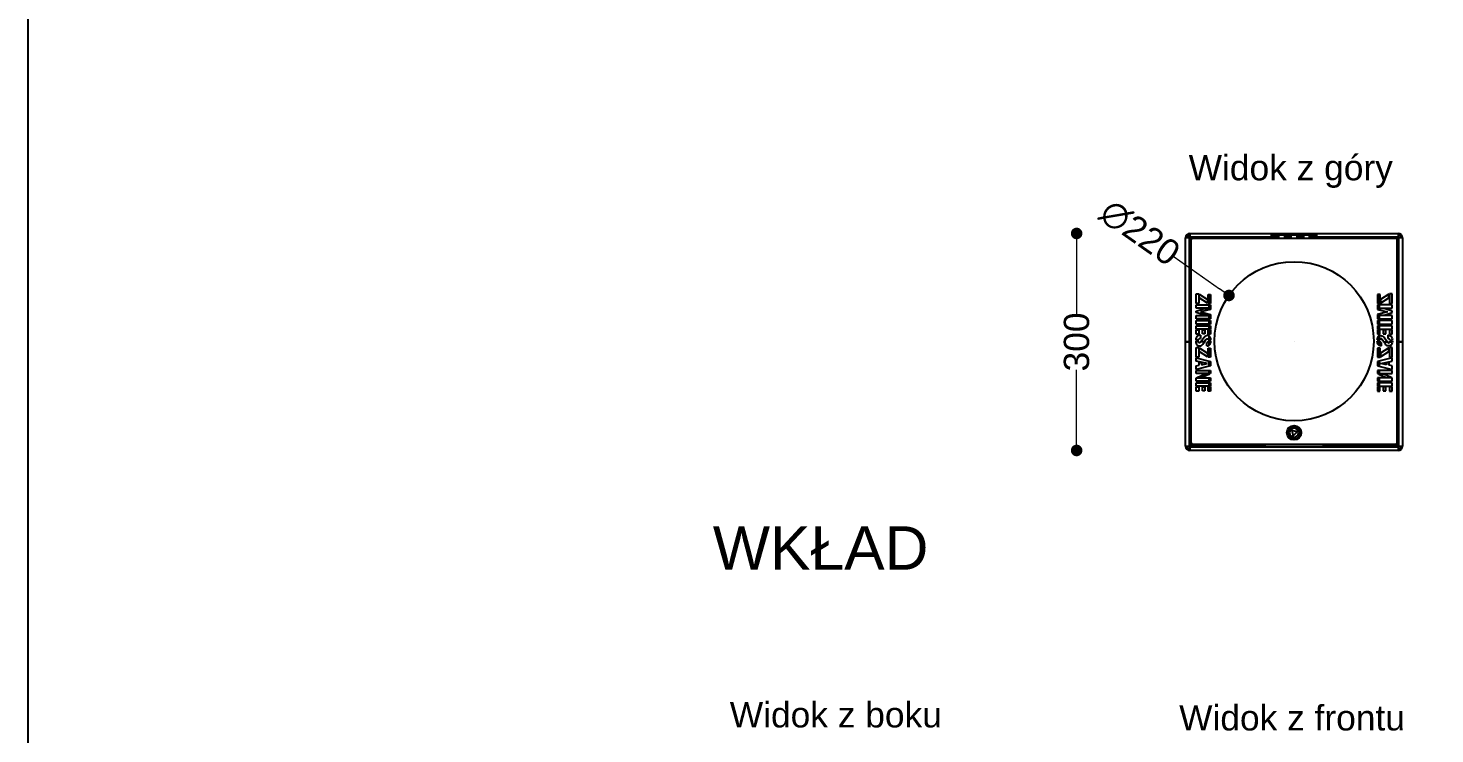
# Model space of a CAD drawing. Header units: millimetres. Extents: x 10366 to 13995, y 24552 to 29685.
# Drawn here: x 10366 to 12311, y 27131 to 28107 of the extents above; entities that cross this region are included whole.
import ezdxf

# ---------------------------------------------------------------- set-up
doc = ezdxf.new("R2010")
doc.units = ezdxf.units.MM
doc.header["$LTSCALE"] = 3
doc.layers.add('DomyÅ›lny', color=7, linetype='Continuous')
doc.styles.get("Standard").update_dxf_attribs({"font": 'arial.ttf'})
doc.dimstyles.new('MATEUSZ', dxfattribs={"dimtxt": 35, "dimasz": 16, "dimexe": 0.18, "dimexo": 0.0625, "dimgap": 0.09, "dimtad": 0, "dimdec": 0, "dimdsep": 46, "dimtxsty": 'Standard', "dimblk": 'DOT', "dimcen": 0.09, "dimse1": 1, "dimse2": 1, "dimadec": 0, "dimazin": 0, "dimtfac": 1, "dimtdec": 0, "dimtofl": 0, "dimtmove": 0, "dimatfit": 3, "dimfxl": 1, "dimtolj": 1, "dimtzin": 0, "dimlwd": 9, "dimlwe": 9, "dimarcsym": 0})

# ---------------------------------------------------------------- blocks, each defined once
blk = doc.blocks.new('_Dot')
at = {"color": 0, "linetype": 'ByBlock', "lineweight": -2}
blk.add_line((-0.5, 0), (-1, 0), dxfattribs=at)
at = {"color": 0, "linetype": 'ByBlock', "const_width": 0.5}
blk.add_lwpolyline([(-0.25, 0, 1), (0.25, 0, 1)], format="xyb", close=True, dxfattribs=at)
blk = doc.blocks.new('*D16')
at = {"color": 0, "lineweight": 9, "transparency": 16777216}
for p, q in [((11815.5, 27806.8), (11815.5, 27711.5)), ((11815.5, 27538.8), (11815.5, 27634.1))]:
    blk.add_line(p, q, dxfattribs=at)
at = {"layer": 'Defpoints', "color": 0, "transparency": 16777216}
for p in [(11972, 27822.8), (11815.5, 27522.8), (11972, 27522.8)]:
    blk.add_point(p, dxfattribs=at)
at = {"color": 0, "lineweight": 9, "transparency": 16777216, "xscale": 16, "yscale": 16, "zscale": 16}
for p, rotation in [((11815.5, 27822.8), 90), ((11815.5, 27522.8), 270)]:
    blk.add_blockref('_Dot', p, dxfattribs=dict(at, rotation=rotation))
at = {"color": 0, "transparency": 16777216, "insert": (11815.5, 27672.8), "char_height": 35, "attachment_point": 5, "rotation": 90}
blk.add_mtext('\\A1;300', dxfattribs=at)
blk = doc.blocks.new('*D17')
at = {"color": 0, "lineweight": 9, "transparency": 16777216}
for p, q in [((11950.2, 27790.5), (12013, 27746.3)), ((12116, 27673.8), (12116.2, 27673.8)), ((12116.1, 27673.7), (12116.1, 27673.9))]:
    blk.add_line(p, q, dxfattribs=at)
at = {"layer": 'Defpoints', "color": 0, "transparency": 16777216}
for p in [(12026.1, 27737.1), (12206.1, 27610.6)]:
    blk.add_point(p, dxfattribs=at)
at = {"color": 0, "lineweight": 9, "transparency": 16777216, "xscale": 16, "yscale": 16, "zscale": 16, "rotation": 324.8961414013216}
blk.add_blockref('_Dot', (12026.1, 27737.1), dxfattribs=at)
at = {"color": 0, "transparency": 16777216, "insert": (11902.9, 27823.7), "char_height": 35, "attachment_point": 5, "rotation": 324.8961}
blk.add_mtext('\\A1;∅220', dxfattribs=at)

msp = doc.modelspace()

# ---------------------------------------------------------------- linework, layer by layer
msp.add_lwpolyline([(10366.2, 24552.5), (10366.2, 29684.6), (13995, 29684.6), (13995, 24552.5)], close=True)
at = {"layer": 'DomyÅ›lny'}
for p, q in [((11966.1, 27672.8), (11966.1, 27816.9)), ((11971.1, 27816.9), (11971.1, 27672.8)), ((11972, 27822.8), (12085.1, 27822.8)), ((11972, 27817.8), (11972, 27819.8)), ((12085.1, 27817.8), (11972, 27817.8)), ((11972, 27816.6), (11972, 27672.8)), ((11972, 27816.6), (11973.7, 27814.9)), ((12086.1, 27816.9), (11972.3, 27816.9)), ((11972.3, 27816.9), (11973.9, 27815.4)), ((11973.6, 27533.3), (11973.6, 27814.3)), ((11975.6, 27816.3), (12256.6, 27816.3)), ((12085.1, 27822.8), (12147.1, 27822.8)), ((12147.1, 27820.8), (12085.1, 27820.8)), ((12086.1, 27820.8), (12094.6, 27820.8)), ((12086.1, 27818.3), (12086.1, 27816.3)), ((12094.6, 27818.3), (12086.1, 27818.3)), ((12094.6, 27820.8), (12103.1, 27820.8)), ((12094.6, 27816.3), (12094.6, 27818.3)), ((12103.1, 27820.8), (12111.8, 27820.8)), ((12103.1, 27818.3), (12103.1, 27816.3)), ((12111.8, 27818.3), (12103.1, 27818.3)), ((12111.8, 27820.8), (12120.3, 27820.8)), ((12111.8, 27816.3), (12111.8, 27818.3)), ((12120.3, 27820.8), (12129.1, 27820.8)), ((12120.3, 27818.3), (12120.3, 27816.3)), ((12129.1, 27818.3), (12120.3, 27818.3)), ((12129.1, 27820.8), (12137.6, 27820.8)), ((12129.1, 27816.3), (12129.1, 27818.3)), ((12137.6, 27820.8), (12146.1, 27820.8)), ((12137.6, 27818.3), (12137.6, 27816.3)), ((12146.1, 27818.3), (12137.6, 27818.3)), ((12146.1, 27816.3), (12146.1, 27818.3)), ((12259.8, 27816.9), (12146.1, 27816.9)), ((12147.1, 27822.8), (12260.2, 27822.8)), ((12260.2, 27817.8), (12147.1, 27817.8)), ((12259.8, 27816.9), (12258.3, 27815.4)), ((12260.2, 27816.6), (12258.5, 27814.9)), ((12258.6, 27533.3), (12258.6, 27814.3)), ((12260.2, 27817.8), (12260.2, 27819.8)), ((12260.2, 27672.8), (12260.2, 27816.6)), ((12261.1, 27672.8), (12261.1, 27816.9)), ((12266.1, 27816.9), (12266.1, 27672.8)), ((11980.7, 27739.2), (11984.2, 27739.3)), ((11980.7, 27725.9), (11980.7, 27739.2)), ((11984.2, 27739.3), (11984.2, 27725.9)), ((11984.9, 27733.6), (11984.9, 27738.7)), ((11984.9, 27738.7), (11996.5, 27731.6)), ((11996.5, 27726.5), (11984.9, 27733.6)), ((11996.5, 27731.6), (11996.5, 27726.5)), ((11997.2, 27738.5), (12000.7, 27738.5)), ((11997.2, 27725.9), (11997.2, 27738.5)), ((11998.6, 27725.9), (11998.6, 27738.5)), ((12000.7, 27738.5), (12000.7, 27725.9)), ((12235, 27738.5), (12231.5, 27738.5)), ((12231.5, 27738.5), (12231.5, 27725.9)), ((12233.6, 27738.5), (12233.6, 27725.9)), ((12235, 27725.9), (12235, 27738.5)), ((12247.2, 27738.7), (12235.7, 27731.6)), ((12235.7, 27726.5), (12247.2, 27733.6)), ((12235.7, 27731.6), (12235.7, 27726.5)), ((12247.2, 27733.6), (12247.2, 27738.7)), ((12251.5, 27739.2), (12247.9, 27739.3)), ((12247.9, 27739.3), (12247.9, 27725.9)), ((12251.5, 27725.9), (12251.5, 27739.2)), ((11984.2, 27725.9), (11980.7, 27725.9)), ((11980.7, 27724), (12000.7, 27724)), ((11980.7, 27719.7), (11980.7, 27724)), ((12000.7, 27719.7), (11980.7, 27719.7)), ((11980.7, 27715.6), (11991.8, 27719.1)), ((11980.7, 27713.4), (11980.7, 27715.6)), ((11991.7, 27709.7), (11980.7, 27713.4)), ((11980.7, 27709.2), (12000.7, 27709.2)), ((11980.7, 27704.8), (11980.7, 27709.2)), ((12000.7, 27717.8), (11986.9, 27714.4)), ((11986.9, 27714.4), (12000.7, 27711)), ((12000.7, 27709.7), (11991.7, 27709.7)), ((11991.8, 27719.1), (12000.7, 27719.1)), ((12000.7, 27725.9), (11997.2, 27725.9)), ((11998.6, 27719.7), (11998.6, 27724)), ((11998.6, 27717.3), (11998.6, 27719.1)), ((11998.6, 27709.7), (11998.6, 27711.6)), ((11998.6, 27704.8), (11998.6, 27709.2)), ((12000.7, 27724), (12000.7, 27719.7)), ((12000.7, 27719.1), (12000.7, 27717.8)), ((12000.7, 27711), (12000.7, 27709.7)), ((12000.7, 27709.2), (12000.7, 27704.8)), ((12231.5, 27725.9), (12235, 27725.9)), ((12251.5, 27724), (12231.5, 27724)), ((12231.5, 27724), (12231.5, 27719.7)), ((12231.5, 27719.7), (12251.5, 27719.7)), ((12240.4, 27719.1), (12231.5, 27719.1)), ((12231.5, 27719.1), (12231.5, 27717.8)), ((12231.5, 27717.8), (12245.2, 27714.4)), ((12245.2, 27714.4), (12231.5, 27711)), ((12231.5, 27711), (12231.5, 27709.7)), ((12231.5, 27709.7), (12240.5, 27709.7)), ((12251.5, 27709.2), (12231.5, 27709.2)), ((12231.5, 27709.2), (12231.5, 27704.8)), ((12233.6, 27724), (12233.6, 27719.7)), ((12233.6, 27719.1), (12233.6, 27717.3)), ((12233.6, 27711.6), (12233.6, 27709.7)), ((12233.6, 27709.2), (12233.6, 27704.8)), ((12251.5, 27715.6), (12240.4, 27719.1)), ((12240.5, 27709.7), (12251.5, 27713.4)), ((12247.9, 27725.9), (12251.5, 27725.9)), ((12251.5, 27719.7), (12251.5, 27724)), ((12251.5, 27713.4), (12251.5, 27715.6)), ((12251.5, 27704.8), (12251.5, 27709.2)), ((12000.7, 27704.8), (11980.7, 27704.8)), ((11980.7, 27702.3), (12000.7, 27702.3)), ((11980.7, 27697.6), (11980.7, 27702.3)), ((12000.7, 27697.6), (11980.7, 27697.6)), ((11980.7, 27695.1), (12000.7, 27695.1)), ((11980.7, 27690.4), (11980.7, 27695.1)), ((12000.7, 27690.4), (11980.7, 27690.4)), ((11980.7, 27689.7), (11984.2, 27689.7)), ((11980.7, 27683.7), (11980.7, 27689.7)), ((11984.2, 27689.7), (11984.2, 27683.7)), ((11989.4, 27689.7), (11992.8, 27689.7)), ((11989.4, 27684.1), (11989.4, 27689.7)), ((11992.8, 27689.7), (11992.8, 27684.1)), ((11997.3, 27689.7), (12000.7, 27689.7)), ((11997.3, 27683.7), (11997.3, 27689.7)), ((11998.6, 27697.6), (11998.6, 27702.3)), ((11998.6, 27690.4), (11998.6, 27695.1)), ((11998.6, 27683.7), (11998.6, 27689.7)), ((12000.7, 27702.3), (12000.7, 27697.6)), ((12000.7, 27695.1), (12000.7, 27690.4)), ((12000.7, 27689.7), (12000.7, 27683.7)), ((12231.5, 27704.8), (12251.5, 27704.8)), ((12251.5, 27702.3), (12231.5, 27702.3)), ((12231.5, 27702.3), (12231.5, 27697.6)), ((12231.5, 27697.6), (12251.5, 27697.6)), ((12251.5, 27695.1), (12231.5, 27695.1)), ((12231.5, 27695.1), (12231.5, 27690.4)), ((12231.5, 27690.4), (12251.5, 27690.4)), ((12234.8, 27689.7), (12231.5, 27689.7)), ((12231.5, 27689.7), (12231.5, 27683.7)), ((12233.6, 27702.3), (12233.6, 27697.6)), ((12233.6, 27695.1), (12233.6, 27690.4)), ((12233.6, 27689.7), (12233.6, 27683.7)), ((12234.8, 27683.7), (12234.8, 27689.7)), ((12242.7, 27689.7), (12239.4, 27689.7)), ((12239.4, 27689.7), (12239.4, 27684.1)), ((12242.7, 27684.1), (12242.7, 27689.7)), ((12251.5, 27689.7), (12248, 27689.7)), ((12248, 27689.7), (12248, 27683.7)), ((12251.5, 27697.6), (12251.5, 27702.3)), ((12251.5, 27690.4), (12251.5, 27695.1)), ((12251.5, 27683.7), (12251.5, 27689.7)), ((11966.1, 27528.7), (11966.1, 27672.8)), ((11971.1, 27672.8), (11971.1, 27528.7)), ((11973.6, 27672.8), (11972, 27672.8)), ((11973.6, 27672.8), (11972, 27672.8)), ((11972, 27672.8), (11972, 27529.1)), ((11983.7, 27675.1), (11980.3, 27675.1)), ((11980.3, 27674), (11983.7, 27674)), ((11984, 27672.8), (11980.4, 27672.8)), ((11984, 27672.8), (11980.4, 27672.8)), ((11984.2, 27683.7), (11980.7, 27683.7)), ((11986.6, 27682.1), (11986.6, 27677.7)), ((11992, 27672.8), (11987, 27672.8)), ((11992, 27672.8), (11987, 27672.8)), ((11992.8, 27684.1), (11989.4, 27684.1)), ((11995.3, 27667.4), (11995.3, 27672.1)), ((11998.6, 27672.8), (11997.2, 27672.8)), ((11998.6, 27672.8), (11997.2, 27672.8)), ((12000.7, 27683.7), (11997.3, 27683.7)), ((12001, 27675.2), (11997.7, 27675.2)), ((11997.7, 27674), (12001, 27674)), ((11998.6, 27675.2), (11998.6, 27681)), ((11998.6, 27668.3), (11998.6, 27674)), ((12231.1, 27675.2), (12234.5, 27675.2)), ((12234.5, 27674), (12231.1, 27674)), ((12231.5, 27683.7), (12234.8, 27683.7)), ((12233.6, 27681), (12233.6, 27675.2)), ((12233.6, 27674), (12233.6, 27668.3)), ((12233.6, 27672.8), (12235, 27672.8)), ((12233.6, 27672.8), (12235, 27672.8)), ((12236.9, 27667.4), (12236.9, 27672.1)), ((12239.4, 27684.1), (12242.7, 27684.1)), ((12240.1, 27672.8), (12245.1, 27672.8)), ((12240.1, 27672.8), (12245.1, 27672.8)), ((12245.6, 27682.1), (12245.6, 27677.7)), ((12248, 27683.7), (12251.5, 27683.7)), ((12248.2, 27672.8), (12251.8, 27672.8)), ((12248.2, 27672.8), (12251.8, 27672.8)), ((12248.4, 27675.1), (12251.9, 27675.1)), ((12251.9, 27674), (12248.5, 27674)), ((12258.6, 27672.8), (12260.2, 27672.8)), ((12258.6, 27672.8), (12260.2, 27672.8)), ((12260.2, 27529.1), (12260.2, 27672.8)), ((12261.1, 27528.7), (12261.1, 27672.8)), ((12266.1, 27672.8), (12266.1, 27528.7)), ((11980.7, 27665.1), (11984.2, 27665.1)), ((11980.7, 27651.8), (11980.7, 27665.1)), ((11984.2, 27651.8), (11980.7, 27651.8)), ((11980.7, 27650.9), (12000.7, 27645.8)), ((11980.7, 27646.3), (11980.7, 27650.9)), ((11984.2, 27665.1), (11984.2, 27651.8)), ((11984.9, 27659.5), (11984.9, 27664.6)), ((11984.9, 27664.6), (11996.5, 27657.4)), ((11996.5, 27652.4), (11984.9, 27659.5)), ((11996.5, 27657.4), (11996.5, 27652.4)), ((11997.2, 27664.4), (12000.7, 27664.4)), ((11997.2, 27651.8), (11997.2, 27664.4)), ((12000.7, 27651.8), (11997.2, 27651.8)), ((11998.6, 27651.8), (11998.6, 27664.4)), ((12000.7, 27664.4), (12000.7, 27651.8)), ((12235, 27664.4), (12231.5, 27664.4)), ((12231.5, 27664.4), (12231.5, 27651.8)), ((12231.5, 27651.8), (12235, 27651.8)), ((12251.5, 27650.9), (12231.5, 27645.8)), ((12233.6, 27664.4), (12233.6, 27651.8)), ((12235, 27651.8), (12235, 27664.4)), ((12247.2, 27664.6), (12235.7, 27657.4)), ((12235.7, 27652.4), (12247.2, 27659.5)), ((12235.7, 27657.4), (12235.7, 27652.4)), ((12247.2, 27659.5), (12247.2, 27664.6)), ((12251.5, 27665.1), (12247.9, 27665.1)), ((12247.9, 27665.1), (12247.9, 27651.8)), ((12247.9, 27651.8), (12251.5, 27651.8)), ((12251.5, 27651.8), (12251.5, 27665.1)), ((12251.5, 27646.3), (12251.5, 27650.9)), ((11996.4, 27642.8), (11980.7, 27646.3)), ((11980.7, 27639.6), (11984.9, 27640.6)), ((12000.7, 27639.9), (11980.7, 27634.8)), ((11980.7, 27634.8), (11980.7, 27639.6)), ((11980.7, 27633.4), (12000.7, 27633.4)), ((11980.7, 27629.1), (11980.7, 27633.4)), ((11984.9, 27644.5), (11988.2, 27643.8)), ((11984.9, 27640.6), (11984.9, 27644.5)), ((11988.2, 27643.8), (11988.2, 27641.2)), ((11988.2, 27641.2), (11996.4, 27642.8)), ((11998.6, 27639.3), (11998.6, 27646.3)), ((11998.6, 27629.1), (11998.6, 27633.4)), ((12000.7, 27645.8), (12000.7, 27639.9)), ((12000.7, 27633.4), (12000.7, 27629.1)), ((12231.5, 27645.8), (12231.5, 27639.9)), ((12231.5, 27639.9), (12251.5, 27634.8)), ((12251.5, 27633.4), (12231.5, 27633.4)), ((12231.5, 27633.4), (12231.5, 27629.1)), ((12233.6, 27646.3), (12233.6, 27639.3)), ((12233.6, 27633.4), (12233.6, 27629.1)), ((12235.8, 27642.8), (12251.5, 27646.3)), ((12244, 27641.2), (12235.8, 27642.8)), ((12247.3, 27644.5), (12244, 27643.8)), ((12244, 27643.8), (12244, 27641.2)), ((12247.3, 27640.6), (12247.3, 27644.5)), ((12251.5, 27639.6), (12247.3, 27640.6)), ((12251.5, 27634.8), (12251.5, 27639.6)), ((12251.5, 27629.1), (12251.5, 27633.4)), ((12000.7, 27629.1), (11980.7, 27629.1)), ((11980.7, 27623), (12000.7, 27623)), ((11980.7, 27618.7), (11980.7, 27623)), ((12000.7, 27618.7), (11980.7, 27618.7)), ((11980.7, 27616.1), (12000.7, 27616.1)), ((11980.7, 27611.5), (11980.7, 27616.1)), ((11982.1, 27623.6), (11992.2, 27628.5)), ((11988.9, 27623.6), (11982.1, 27623.6)), ((11999.1, 27628.5), (11988.9, 27623.6)), ((11992.2, 27628.5), (11999.1, 27628.5)), ((11998.6, 27618.7), (11998.6, 27623)), ((11998.6, 27611.5), (11998.6, 27616.1)), ((12000.7, 27623), (12000.7, 27618.7)), ((12000.7, 27616.1), (12000.7, 27611.5)), ((12231.5, 27629.1), (12251.5, 27629.1)), ((12251.5, 27623), (12231.5, 27623)), ((12231.5, 27623), (12231.5, 27618.7)), ((12231.5, 27618.7), (12251.5, 27618.7)), ((12251.5, 27616.1), (12231.5, 27616.1)), ((12231.5, 27616.1), (12231.5, 27611.5)), ((12240, 27628.5), (12233.1, 27628.5)), ((12233.1, 27628.5), (12243.3, 27623.6)), ((12233.6, 27623), (12233.6, 27618.7)), ((12233.6, 27616.1), (12233.6, 27611.5)), ((12250.1, 27623.6), (12240, 27628.5)), ((12243.3, 27623.6), (12250.1, 27623.6)), ((12251.5, 27618.7), (12251.5, 27623)), ((12251.5, 27611.5), (12251.5, 27616.1)), ((12000.7, 27611.5), (11980.7, 27611.5)), ((11980.7, 27610.8), (11984.2, 27610.8)), ((11980.7, 27604.8), (11980.7, 27610.8)), ((11984.2, 27604.8), (11980.7, 27604.8)), ((11984.2, 27610.8), (11984.2, 27604.8)), ((11989.4, 27610.8), (11992.8, 27610.8)), ((11989.4, 27605.2), (11989.4, 27610.8)), ((11992.8, 27605.2), (11989.4, 27605.2)), ((11992.8, 27610.8), (11992.8, 27605.2)), ((11997.3, 27610.8), (12000.7, 27610.8)), ((11997.3, 27604.8), (11997.3, 27610.8)), ((12000.7, 27604.8), (11997.3, 27604.8)), ((11998.6, 27604.8), (11998.6, 27610.8)), ((12000.7, 27610.8), (12000.7, 27604.8)), ((12231.5, 27611.5), (12251.5, 27611.5)), ((12234.8, 27610.8), (12231.5, 27610.8)), ((12231.5, 27610.8), (12231.5, 27604.8)), ((12231.5, 27604.8), (12234.8, 27604.8)), ((12233.6, 27610.8), (12233.6, 27604.8)), ((12234.8, 27604.8), (12234.8, 27610.8)), ((12242.7, 27610.8), (12239.4, 27610.8)), ((12239.4, 27610.8), (12239.4, 27605.2)), ((12239.4, 27605.2), (12242.7, 27605.2)), ((12242.7, 27605.2), (12242.7, 27610.8)), ((12251.5, 27610.8), (12248, 27610.8)), ((12248, 27610.8), (12248, 27604.8)), ((12248, 27604.8), (12251.5, 27604.8)), ((12251.5, 27604.8), (12251.5, 27610.8)), ((12120.3, 27548.5), (12113, 27550.4)), ((12113, 27550.4), (12115, 27543.1)), ((12115, 27543.1), (12120.3, 27548.5)), ((11972, 27529.1), (11974.5, 27531.6)), ((11972, 27527.8), (12260.2, 27527.8)), ((12260.2, 27522.8), (11972, 27522.8)), ((11972.3, 27528.7), (11975, 27531.4)), ((11972.3, 27528.7), (12076.1, 27528.7)), ((11975.6, 27531.3), (12256.6, 27531.3)), ((12076.1, 27531.2), (12156.1, 27531.2)), ((12156.1, 27528.7), (12259.8, 27528.7)), ((12259.8, 27528.7), (12257.2, 27531.4)), ((12260.2, 27529.1), (12257.6, 27531.6))]:
    msp.add_line(p, q, dxfattribs=at)
for points in [[(11971.1, 27816.9, 0), (11971.1, 27816.9, 0), (11971.1, 27816.9, 0), (11971.1, 27816.9, 0), (11971.1, 27816.9, 0), (11971.1, 27816.9, 0), (11971.1, 27816.9, 0), (11971.1, 27816.9, 0), (11971.1, 27816.9, 0), (11971.1, 27816.9, 0), (11971.1, 27816.9, 0), (11971.1, 27816.9, 0), (11971.1, 27816.9, 0), (11971.1, 27816.9, 0), (11971, 27816.9, 0), (11970.8, 27816.9, 0), (11966.1, 27816.9, 0)], [(11971.1, 27816.6, 0), (11972, 27816.6, 0)], [(11972, 27816.6, 0), (11971.1, 27816.6, 0)], [(11972, 27822.8, 0), (11972, 27822.8, 0), (11972, 27822.8, 0), (11972, 27822.8, 0), (11972, 27822.8, 0), (11972, 27822.8, 0), (11972, 27822.8, 0), (11972, 27822.8, 0), (11972, 27822.8, 0), (11972, 27822.8, 0), (11972, 27822.8, 0), (11972, 27822.8, 0), (11972, 27822.8, 0), (11972, 27822.8, 0), (11972, 27822.8, 0), (11972, 27822.5, 0), (11972, 27817.8, 0)], [(11972.3, 27817.8, 0), (11972.3, 27816.9, 0)], [(11972.3, 27817.8, 0), (11972.3, 27816.9, 0)], [(12085.1, 27817.8, 0), (12085.1, 27817.8, 0), (12085.1, 27817.8, 0), (12085.1, 27817.8, 0), (12085.1, 27817.8, 0), (12085.1, 27817.8, 0), (12085.1, 27817.8, 0), (12085.1, 27817.8, 0), (12085.1, 27817.8, 0), (12085.1, 27817.8, 0), (12085.1, 27817.8, 0), (12085.1, 27817.8, 0), (12085.1, 27817.8, 0), (12085.1, 27817.8, 0), (12085.1, 27817.9, 0), (12085.1, 27818.1, 0), (12085.1, 27822.8, 0)], [(12086.1, 27816.3, 0), (12086.1, 27820.6, 0), (12086.1, 27820.8, 0), (12086.1, 27820.8, 0), (12086.1, 27820.8, 0), (12086.1, 27820.8, 0), (12086.1, 27820.8, 0), (12086.1, 27820.8, 0), (12086.1, 27820.8, 0), (12086.1, 27820.8, 0), (12086.1, 27820.8, 0), (12086.1, 27820.8, 0), (12086.1, 27820.8, 0), (12086.1, 27820.8, 0), (12086.1, 27820.8, 0), (12086.1, 27820.8, 0), (12086.1, 27820.8, 0), (12086.1, 27820.8, 0), (12086.1, 27820.8, 0), (12086.1, 27820.8, 0), (12086.1, 27820.8, 0), (12086.1, 27820.8, 0), (12086.1, 27820.6, 0), (12086.1, 27818.3, 0)], [(12094.6, 27820.8, 0), (12094.6, 27820.8, 0), (12094.6, 27820.8, 0), (12094.6, 27820.8, 0), (12094.6, 27820.8, 0), (12094.6, 27820.8, 0), (12094.6, 27820.8, 0), (12094.6, 27820.8, 0), (12094.6, 27820.8, 0), (12094.6, 27820.8, 0), (12094.6, 27820.8, 0), (12094.6, 27820.8, 0), (12094.6, 27820.8, 0), (12094.6, 27820.8, 0), (12094.6, 27820.8, 0), (12094.6, 27820.6, 0), (12094.6, 27819.2, 0), (12094.6, 27816.3, 0)], [(12103.1, 27816.3, 0), (12103.1, 27820.8, 0)], [(12111.8, 27818.3, 0), (12111.8, 27820.1, 0), (12111.8, 27820.7, 0), (12111.8, 27820.8, 0), (12111.8, 27820.8, 0), (12111.8, 27820.8, 0), (12111.8, 27820.8, 0), (12111.8, 27820.8, 0), (12111.8, 27820.8, 0), (12111.8, 27820.8, 0), (12111.8, 27820.8, 0), (12111.8, 27820.8, 0), (12111.8, 27820.8, 0), (12111.8, 27820.8, 0), (12111.8, 27820.8, 0), (12111.8, 27820.8, 0), (12111.8, 27820.8, 0), (12111.8, 27820.8, 0), (12111.8, 27820.8, 0), (12111.8, 27820.8, 0), (12111.8, 27820.8, 0), (12111.8, 27820.8, 0), (12111.8, 27820.8, 0), (12111.8, 27820.8, 0), (12111.8, 27820.8, 0), (12111.8, 27820.7, 0), (12111.8, 27820.1, 0), (12111.8, 27818.3, 0)], [(12111.8, 27820.8, 0), (12111.8, 27820.8, 0), (12111.8, 27820.8, 0), (12111.8, 27820.8, 0), (12111.8, 27820.8, 0), (12111.8, 27820.8, 0), (12111.8, 27820.8, 0), (12111.8, 27820.8, 0), (12111.8, 27820.8, 0), (12111.8, 27820.8, 0), (12111.8, 27820.8, 0), (12111.8, 27820.8, 0), (12111.8, 27820.8, 0), (12111.8, 27820.8, 0), (12111.8, 27820.8, 0), (12111.8, 27820.6, 0), (12111.8, 27819.2, 0), (12111.8, 27816.3, 0)], [(12120.3, 27818.4, 0), (12120.3, 27820.1, 0), (12120.3, 27820.6, 0), (12120.3, 27820.8, 0), (12120.3, 27820.8, 0), (12120.3, 27820.8, 0), (12120.3, 27820.8, 0), (12120.3, 27820.8, 0), (12120.3, 27820.8, 0), (12120.3, 27820.8, 0), (12120.3, 27820.8, 0), (12120.3, 27820.8, 0), (12120.3, 27820.8, 0), (12120.3, 27820.8, 0), (12120.3, 27820.8, 0), (12120.3, 27820.8, 0), (12120.3, 27820.8, 0), (12120.3, 27820.8, 0), (12120.3, 27820.8, 0), (12120.3, 27820.8, 0), (12120.3, 27820.8, 0), (12120.3, 27820.8, 0), (12120.3, 27820.8, 0), (12120.3, 27820.8, 0), (12120.3, 27820.7, 0), (12120.3, 27819.9, 0), (12120.3, 27818.3, 0)], [(12120.3, 27816.3, 0), (12120.3, 27820.8, 0)], [(12129.1, 27818.3, 0), (12129.1, 27820.1, 0), (12129.1, 27820.7, 0), (12129.1, 27820.8, 0), (12129.1, 27820.8, 0), (12129.1, 27820.8, 0), (12129.1, 27820.8, 0), (12129.1, 27820.8, 0), (12129.1, 27820.8, 0), (12129.1, 27820.8, 0), (12129.1, 27820.8, 0), (12129.1, 27820.8, 0), (12129.1, 27820.8, 0), (12129.1, 27820.8, 0), (12129.1, 27820.8, 0), (12129.1, 27820.8, 0), (12129.1, 27820.8, 0), (12129.1, 27820.8, 0), (12129.1, 27820.8, 0), (12129.1, 27820.8, 0), (12129.1, 27820.8, 0), (12129.1, 27820.8, 0), (12129.1, 27820.8, 0), (12129.1, 27820.8, 0), (12129.1, 27820.8, 0), (12129.1, 27820.7, 0), (12129.1, 27820.1, 0), (12129.1, 27818.3, 0)], [(12129.1, 27820.8, 0), (12129.1, 27820.8, 0), (12129.1, 27820.8, 0), (12129.1, 27820.8, 0), (12129.1, 27820.8, 0), (12129.1, 27820.8, 0), (12129.1, 27820.8, 0), (12129.1, 27820.8, 0), (12129.1, 27820.8, 0), (12129.1, 27820.8, 0), (12129.1, 27820.8, 0), (12129.1, 27820.8, 0), (12129.1, 27820.8, 0), (12129.1, 27820.8, 0), (12129.1, 27820.8, 0), (12129.1, 27820.6, 0), (12129.1, 27819.2, 0), (12129.1, 27816.3, 0)], [(12137.6, 27818.4, 0), (12137.6, 27820.1, 0), (12137.6, 27820.6, 0), (12137.6, 27820.8, 0), (12137.6, 27820.8, 0), (12137.6, 27820.8, 0), (12137.6, 27820.8, 0), (12137.6, 27820.8, 0), (12137.6, 27820.8, 0), (12137.6, 27820.8, 0), (12137.6, 27820.8, 0), (12137.6, 27820.8, 0), (12137.6, 27820.8, 0), (12137.6, 27820.8, 0), (12137.6, 27820.8, 0), (12137.6, 27820.8, 0), (12137.6, 27820.8, 0), (12137.6, 27820.8, 0), (12137.6, 27820.8, 0), (12137.6, 27820.8, 0), (12137.6, 27820.8, 0), (12137.6, 27820.8, 0), (12137.6, 27820.8, 0), (12137.6, 27820.8, 0), (12137.6, 27820.7, 0), (12137.6, 27819.9, 0), (12137.6, 27818.3, 0)], [(12137.6, 27816.3, 0), (12137.6, 27820.8, 0)], [(12146.1, 27818.3, 0), (12146.1, 27820.5, 0), (12146.1, 27820.8, 0), (12146.1, 27820.8, 0), (12146.1, 27820.8, 0), (12146.1, 27820.8, 0), (12146.1, 27820.8, 0), (12146.1, 27820.8, 0), (12146.1, 27820.8, 0), (12146.1, 27820.8, 0), (12146.1, 27820.8, 0), (12146.1, 27820.8, 0), (12146.1, 27820.8, 0), (12146.1, 27820.8, 0), (12146.1, 27820.8, 0), (12146.1, 27820.8, 0), (12146.1, 27820.8, 0), (12146.1, 27820.8, 0), (12146.1, 27820.8, 0), (12146.1, 27820.8, 0), (12146.1, 27820.8, 0), (12146.1, 27820.5, 0), (12146.1, 27816.3, 0)], [(12147.1, 27822.8, 0), (12147.1, 27822.8, 0), (12147.1, 27822.8, 0), (12147.1, 27822.8, 0), (12147.1, 27822.8, 0), (12147.1, 27822.8, 0), (12147.1, 27822.8, 0), (12147.1, 27822.8, 0), (12147.1, 27822.8, 0), (12147.1, 27822.8, 0), (12147.1, 27822.8, 0), (12147.1, 27822.8, 0), (12147.1, 27822.8, 0), (12147.1, 27822.8, 0), (12147.1, 27822.8, 0), (12147.1, 27822.5, 0), (12147.1, 27817.8, 0)], [(12259.9, 27817.8, 0), (12259.8, 27816.9, 0)], [(12259.8, 27816.9, 0), (12259.9, 27817.8, 0)], [(12260.2, 27817.8, 0), (12260.2, 27817.8, 0), (12260.2, 27817.8, 0), (12260.2, 27817.8, 0), (12260.2, 27817.8, 0), (12260.2, 27817.8, 0), (12260.2, 27817.8, 0), (12260.2, 27817.8, 0), (12260.2, 27817.8, 0), (12260.2, 27817.8, 0), (12260.2, 27817.8, 0), (12260.2, 27817.8, 0), (12260.2, 27817.8, 0), (12260.2, 27817.8, 0), (12260.2, 27817.9, 0), (12260.2, 27818.1, 0), (12260.2, 27822.8, 0)], [(12261.1, 27816.6, 0), (12260.2, 27816.6, 0)], [(12261.1, 27816.6, 0), (12260.2, 27816.6, 0)], [(12266.1, 27816.9, 0), (12266.1, 27816.9, 0), (12266.1, 27816.9, 0), (12266.1, 27816.9, 0), (12266.1, 27816.9, 0), (12266.1, 27816.9, 0), (12266.1, 27816.9, 0), (12266.1, 27816.9, 0), (12266.1, 27816.9, 0), (12266.1, 27816.9, 0), (12266.1, 27816.9, 0), (12266.1, 27816.9, 0), (12266.1, 27816.9, 0), (12266, 27816.9, 0), (12265.8, 27816.9, 0), (12261.1, 27816.9, 0)], [(11966.1, 27672.8, 0), (11966.1, 27672.8, 0), (11966.1, 27672.8, 0), (11966.1, 27672.8, 0), (11966.1, 27672.8, 0), (11966.1, 27672.8, 0), (11966.1, 27672.8, 0), (11966.1, 27672.8, 0), (11966.1, 27672.8, 0), (11966.1, 27672.8, 0), (11966.1, 27672.8, 0), (11966.1, 27672.8, 0), (11966.1, 27672.8, 0), (11966.1, 27672.8, 0), (11966.2, 27672.8, 0), (11966.4, 27672.8, 0), (11971.1, 27672.8, 0)], [(11971.1, 27672.8, 0), (11971.1, 27672.8, 0), (11971.1, 27672.8, 0), (11971.1, 27672.8, 0), (11971.1, 27672.8, 0), (11971.1, 27672.8, 0), (11971.1, 27672.8, 0), (11971.1, 27672.8, 0), (11971.1, 27672.8, 0), (11971.1, 27672.8, 0), (11971.1, 27672.8, 0), (11971.1, 27672.8, 0), (11971.1, 27672.8, 0), (11971.1, 27672.8, 0), (11971, 27672.8, 0), (11970.8, 27672.8, 0), (11966.1, 27672.8, 0)], [(11972, 27672.8, 0), (11971, 27672.8, 0)], [(11972, 27672.8, 0), (11971, 27672.8, 0)], [(11986.6, 27682.1, 0), (11985.3, 27682, 0), (11984.6, 27681.9, 0), (11984, 27681.7, 0), (11983.4, 27681.4, 0), (11982.8, 27681.1, 0), (11982.3, 27680.7, 0), (11981.8, 27680.2, 0), (11981.4, 27679.6, 0), (11981.1, 27679, 0), (11980.9, 27678.4, 0), (11980.5, 27677.1, 0), (11980.3, 27675.1, 0)], [(11980.3, 27674, 0), (11980.5, 27671.7, 0), (11980.8, 27670.5, 0), (11981.1, 27669.9, 0), (11981.3, 27669.4, 0), (11981.7, 27668.9, 0), (11982.1, 27668.5, 0), (11982.5, 27668.1, 0), (11983.1, 27667.8, 0), (11983.6, 27667.5, 0), (11984.2, 27667.4, 0), (11984.8, 27667.3, 0), (11985.4, 27667.3, 0)], [(11983.7, 27675.1, 0), (11983.8, 27675.7, 0), (11984, 27676.2, 0), (11984.1, 27676.4, 0), (11984.2, 27676.6, 0), (11984.4, 27676.8, 0), (11984.6, 27677, 0), (11984.8, 27677.2, 0), (11985.1, 27677.3, 0), (11985.3, 27677.4, 0), (11985.6, 27677.5, 0), (11986.1, 27677.7, 0), (11986.6, 27677.7, 0)], [(11985.3, 27671.8, 0), (11985.1, 27671.8, 0), (11984.9, 27671.8, 0), (11984.8, 27671.9, 0), (11984.6, 27672, 0), (11984.4, 27672.1, 0), (11984.3, 27672.2, 0), (11984.2, 27672.4, 0), (11984.1, 27672.5, 0), (11984, 27672.7, 0), (11983.9, 27673.1, 0), (11983.8, 27673.5, 0), (11983.7, 27674, 0)], [(11987.1, 27673, 0), (11986.8, 27672.5, 0), (11986.6, 27672.3, 0), (11986.4, 27672.2, 0), (11986.1, 27672, 0), (11985.9, 27671.9, 0), (11985.6, 27671.8, 0), (11985.3, 27671.8, 0)], [(11985.4, 27667.3, 0), (11985.9, 27667.3, 0), (11986.3, 27667.3, 0), (11986.8, 27667.4, 0), (11987.3, 27667.6, 0), (11987.7, 27667.8, 0), (11988.1, 27668, 0), (11988.5, 27668.3, 0), (11989.2, 27668.9, 0), (11989.8, 27669.7, 0), (11992.1, 27672.8, 0), (11993.8, 27675.4, 0), (11994.2, 27676.1, 0), (11994.5, 27676.4, 0), (11994.6, 27676.6, 0), (11994.7, 27676.7, 0), (11994.8, 27676.8, 0), (11995, 27676.9, 0), (11995.2, 27677, 0), (11995.4, 27677.1, 0), (11995.6, 27677.1, 0), (11995.8, 27677.1, 0), (11996, 27677.1, 0), (11996.2, 27677.1, 0)], [(11991.6, 27679.2, 0), (11987.1, 27673, 0)], [(11995.9, 27681.7, 0), (11995.3, 27681.5, 0), (11994.7, 27681.4, 0), (11994.1, 27681.1, 0), (11993.5, 27680.8, 0), (11993, 27680.5, 0), (11992.5, 27680.1, 0), (11992, 27679.7, 0), (11991.6, 27679.2, 0)], [(11997.7, 27674, 0), (11997.6, 27673.6, 0), (11997.5, 27673.4, 0), (11997.4, 27673.2, 0), (11997.3, 27673, 0), (11997.2, 27672.8, 0), (11997, 27672.7, 0), (11996.9, 27672.5, 0), (11996.7, 27672.4, 0), (11996.5, 27672.3, 0), (11996.3, 27672.2, 0), (11995.9, 27672.1, 0), (11995.3, 27672.1, 0)], [(11995.3, 27667.4, 0), (11996.5, 27667.5, 0), (11997.1, 27667.6, 0), (11997.7, 27667.8, 0), (11998.3, 27668.1, 0), (11998.8, 27668.4, 0), (11999.3, 27668.8, 0), (11999.7, 27669.3, 0), (12000, 27669.8, 0), (12000.3, 27670.4, 0), (12000.5, 27671, 0), (12000.8, 27672.2, 0), (12001, 27674, 0)], [(12001, 27675.2, 0), (12001, 27676.3, 0), (12000.8, 27677.5, 0), (12000.4, 27678.6, 0), (12000.2, 27679.2, 0), (11999.9, 27679.7, 0), (11999.6, 27680.1, 0), (11999.2, 27680.6, 0), (11998.7, 27680.9, 0), (11998.2, 27681.2, 0), (11997.6, 27681.4, 0), (11997.1, 27681.6, 0), (11996.5, 27681.6, 0), (11995.9, 27681.7, 0)], [(11996.2, 27677.1, 0), (11996.3, 27677.1, 0), (11996.5, 27677, 0), (11996.7, 27677, 0), (11996.8, 27676.9, 0), (11997, 27676.8, 0), (11997.1, 27676.7, 0), (11997.2, 27676.6, 0), (11997.3, 27676.5, 0), (11997.4, 27676.3, 0), (11997.5, 27676, 0), (11997.6, 27675.7, 0), (11997.7, 27675.2, 0)], [(12231.1, 27675.2, 0), (12231.2, 27676.3, 0), (12231.4, 27677.5, 0), (12231.7, 27678.6, 0), (12232, 27679.2, 0), (12232.3, 27679.7, 0), (12232.6, 27680.1, 0), (12233, 27680.6, 0), (12233.5, 27680.9, 0), (12234, 27681.2, 0), (12234.5, 27681.4, 0), (12235.1, 27681.6, 0), (12235.7, 27681.6, 0), (12236.3, 27681.7, 0)], [(12236.9, 27667.4, 0), (12235.7, 27667.5, 0), (12235.1, 27667.6, 0), (12234.5, 27667.8, 0), (12233.9, 27668.1, 0), (12233.4, 27668.4, 0), (12232.9, 27668.8, 0), (12232.5, 27669.3, 0), (12232.2, 27669.8, 0), (12231.9, 27670.4, 0), (12231.6, 27671, 0), (12231.3, 27672.2, 0), (12231.1, 27674, 0)], [(12236, 27677.1, 0), (12235.8, 27677.1, 0), (12235.7, 27677, 0), (12235.5, 27677, 0), (12235.4, 27676.9, 0), (12235.2, 27676.8, 0), (12235.1, 27676.7, 0), (12235, 27676.6, 0), (12234.9, 27676.5, 0), (12234.8, 27676.3, 0), (12234.7, 27676, 0), (12234.6, 27675.7, 0), (12234.5, 27675.2, 0)], [(12234.5, 27674, 0), (12234.6, 27673.6, 0), (12234.7, 27673.4, 0), (12234.8, 27673.2, 0), (12234.9, 27673, 0), (12235, 27672.8, 0), (12235.1, 27672.7, 0), (12235.3, 27672.5, 0), (12235.5, 27672.4, 0), (12235.7, 27672.3, 0), (12235.9, 27672.2, 0), (12236.3, 27672.1, 0), (12236.9, 27672.1, 0)], [(12246.8, 27667.3, 0), (12246.3, 27667.3, 0), (12245.8, 27667.3, 0), (12245.4, 27667.4, 0), (12244.9, 27667.6, 0), (12244.5, 27667.8, 0), (12244, 27668, 0), (12243.6, 27668.3, 0), (12242.9, 27668.9, 0), (12242.3, 27669.7, 0), (12240.1, 27672.8, 0), (12238.4, 27675.4, 0), (12237.9, 27676.1, 0), (12237.7, 27676.4, 0), (12237.6, 27676.6, 0), (12237.5, 27676.7, 0), (12237.3, 27676.8, 0), (12237.2, 27676.9, 0), (12237, 27677, 0), (12236.8, 27677.1, 0), (12236.6, 27677.1, 0), (12236.4, 27677.1, 0), (12236.2, 27677.1, 0), (12236, 27677.1, 0)], [(12236.3, 27681.7, 0), (12236.9, 27681.5, 0), (12237.5, 27681.4, 0), (12238.1, 27681.1, 0), (12238.7, 27680.8, 0), (12239.2, 27680.5, 0), (12239.7, 27680.1, 0), (12240.1, 27679.7, 0), (12240.5, 27679.2, 0)], [(12240.5, 27679.2, 0), (12245, 27673, 0)], [(12245, 27673, 0), (12245.4, 27672.5, 0), (12245.6, 27672.3, 0), (12245.8, 27672.2, 0), (12246.1, 27672, 0), (12246.3, 27671.9, 0), (12246.6, 27671.8, 0), (12246.8, 27671.8, 0)], [(12245.6, 27682.1, 0), (12246.9, 27682, 0), (12247.6, 27681.9, 0), (12248.2, 27681.7, 0), (12248.8, 27681.4, 0), (12249.4, 27681.1, 0), (12249.9, 27680.7, 0), (12250.4, 27680.2, 0), (12250.7, 27679.6, 0), (12251.1, 27679, 0), (12251.3, 27678.4, 0), (12251.7, 27677.1, 0), (12251.9, 27675.1, 0)], [(12248.4, 27675.1, 0), (12248.4, 27675.7, 0), (12248.2, 27676.2, 0), (12248.1, 27676.4, 0), (12247.9, 27676.6, 0), (12247.8, 27676.8, 0), (12247.6, 27677, 0), (12247.4, 27677.2, 0), (12247.1, 27677.3, 0), (12246.9, 27677.4, 0), (12246.6, 27677.5, 0), (12246.1, 27677.7, 0), (12245.6, 27677.7, 0)], [(12251.9, 27674, 0), (12251.6, 27671.7, 0), (12251.3, 27670.5, 0), (12251.1, 27669.9, 0), (12250.8, 27669.4, 0), (12250.5, 27668.9, 0), (12250.1, 27668.5, 0), (12249.6, 27668.1, 0), (12249.1, 27667.8, 0), (12248.6, 27667.5, 0), (12248, 27667.4, 0), (12247.4, 27667.3, 0), (12246.8, 27667.3, 0)], [(12246.8, 27671.8, 0), (12247, 27671.8, 0), (12247.2, 27671.8, 0), (12247.4, 27671.9, 0), (12247.6, 27672, 0), (12247.7, 27672.1, 0), (12247.9, 27672.2, 0), (12248, 27672.4, 0), (12248.1, 27672.5, 0), (12248.2, 27672.7, 0), (12248.3, 27673.1, 0), (12248.4, 27673.5, 0), (12248.5, 27674, 0)], [(12260.2, 27672.8, 0), (12261.2, 27672.8, 0)], [(12260.2, 27672.8, 0), (12261.2, 27672.8, 0)], [(12261.1, 27672.8, 0), (12261.1, 27672.8, 0), (12261.1, 27672.8, 0), (12261.1, 27672.8, 0), (12261.1, 27672.8, 0), (12261.1, 27672.8, 0), (12261.1, 27672.8, 0), (12261.1, 27672.8, 0), (12261.1, 27672.8, 0), (12261.1, 27672.8, 0), (12261.1, 27672.8, 0), (12261.1, 27672.8, 0), (12261.1, 27672.8, 0), (12261.1, 27672.8, 0), (12261.2, 27672.8, 0), (12261.4, 27672.8, 0), (12266.1, 27672.8, 0)], [(12266.1, 27672.8, 0), (12266.1, 27672.8, 0), (12266.1, 27672.8, 0), (12266.1, 27672.8, 0), (12266.1, 27672.8, 0), (12266.1, 27672.8, 0), (12266.1, 27672.8, 0), (12266.1, 27672.8, 0), (12266.1, 27672.8, 0), (12266.1, 27672.8, 0), (12266.1, 27672.8, 0), (12266.1, 27672.8, 0), (12266.1, 27672.8, 0), (12266, 27672.8, 0), (12265.8, 27672.8, 0), (12261.1, 27672.8, 0)], [(11966.1, 27528.7, 0), (11966.1, 27528.7, 0), (11966.1, 27528.7, 0), (11966.1, 27528.7, 0), (11966.1, 27528.7, 0), (11966.1, 27528.7, 0), (11966.1, 27528.7, 0), (11966.1, 27528.7, 0), (11966.1, 27528.7, 0), (11966.1, 27528.7, 0), (11966.1, 27528.7, 0), (11966.1, 27528.7, 0), (11966.1, 27528.7, 0), (11966.1, 27528.7, 0), (11966.2, 27528.7, 0), (11966.4, 27528.7, 0), (11971.1, 27528.7, 0)], [(11971.1, 27529, 0), (11972, 27529.1, 0)], [(11971.1, 27529, 0), (11972, 27529.1, 0)], [(11972, 27527.8, 0), (11972, 27527.8, 0), (11972, 27527.8, 0), (11972, 27527.8, 0), (11972, 27527.8, 0), (11972, 27527.8, 0), (11972, 27527.8, 0), (11972, 27527.8, 0), (11972, 27527.8, 0), (11972, 27527.8, 0), (11972, 27527.8, 0), (11972, 27527.8, 0), (11972, 27527.8, 0), (11972, 27527.8, 0), (11972, 27527.8, 0), (11972, 27527.5, 0), (11972, 27522.8, 0)], [(11972.3, 27527.8, 0), (11972.3, 27528.7, 0)], [(11972.3, 27528.7, 0), (11972.3, 27527.8, 0)], [(12076.1, 27527.8, 0), (12076.1, 27527.8, 0), (12076.1, 27527.8, 0), (12076.1, 27527.8, 0), (12076.1, 27527.8, 0), (12076.1, 27527.8, 0), (12076.1, 27527.8, 0), (12076.1, 27527.8, 0), (12076.1, 27527.8, 0), (12076.1, 27527.8, 0), (12076.1, 27527.8, 0), (12076.1, 27527.8, 0), (12076.1, 27527.8, 0), (12076.1, 27527.8, 0), (12076.1, 27527.9, 0), (12076.1, 27527.9, 0), (12076.1, 27528.3, 0), (12076.1, 27531.2, 0)], [(12089.9, 27527.8, 0), (12092.3, 27527.8, 0)], [(12114.9, 27527.8, 0), (12117.3, 27527.8, 0)], [(12139.9, 27527.8, 0), (12142.3, 27527.8, 0)], [(12156.1, 27531.2, 0), (12156.1, 27527.8, 0)], [(12259.9, 27527.8, 0), (12259.8, 27528.7, 0)], [(12259.9, 27527.8, 0), (12259.8, 27528.7, 0)], [(12261.1, 27529, 0), (12260.2, 27529.1, 0)], [(12260.2, 27529.1, 0), (12261.1, 27529, 0)], [(12260.2, 27522.8, 0), (12260.2, 27522.8, 0), (12260.2, 27522.8, 0), (12260.2, 27522.8, 0), (12260.2, 27522.8, 0), (12260.2, 27522.8, 0), (12260.2, 27522.8, 0), (12260.2, 27522.8, 0), (12260.2, 27522.8, 0), (12260.2, 27522.8, 0), (12260.2, 27522.8, 0), (12260.2, 27522.8, 0), (12260.2, 27522.8, 0), (12260.2, 27522.8, 0), (12260.2, 27522.9, 0), (12260.2, 27523.1, 0), (12260.2, 27527.8, 0)], [(12261.1, 27528.7, 0), (12261.1, 27528.7, 0), (12261.1, 27528.7, 0), (12261.1, 27528.7, 0), (12261.1, 27528.7, 0), (12261.1, 27528.7, 0), (12261.1, 27528.7, 0), (12261.1, 27528.7, 0), (12261.1, 27528.7, 0), (12261.1, 27528.7, 0), (12261.1, 27528.7, 0), (12261.1, 27528.7, 0), (12261.1, 27528.7, 0), (12261.1, 27528.7, 0), (12261.2, 27528.7, 0), (12261.4, 27528.7, 0), (12266.1, 27528.7, 0)]]:
    msp.add_polyline3d(points, dxfattribs=at)
for points in [[(12094.6, 27818.3, 0), (12094.6, 27820.8, 0), (12094.6, 27820.8, 0), (12094.6, 27820.8, 0), (12094.6, 27820.8, 0), (12094.6, 27820.8, 0), (12094.6, 27820.8, 0), (12094.6, 27820.8, 0), (12094.6, 27820.8, 0), (12094.6, 27820.8, 0), (12094.6, 27820.8, 0), (12094.6, 27820.8, 0), (12094.6, 27820.8, 0), (12094.6, 27820.8, 0), (12094.6, 27820.8, 0), (12094.6, 27820.8, 0), (12094.6, 27820.8, 0), (12094.6, 27820.8, 0), (12094.6, 27820.8, 0), (12094.6, 27820.8, 0), (12094.6, 27820.7, 0), (12094.6, 27820.1, 0)], [(12103.1, 27818.3, 0), (12103.1, 27820.1, 0), (12103.1, 27820.6, 0), (12103.1, 27820.8, 0), (12103.1, 27820.8, 0), (12103.1, 27820.8, 0), (12103.1, 27820.8, 0), (12103.1, 27820.8, 0), (12103.1, 27820.8, 0), (12103.1, 27820.8, 0), (12103.1, 27820.8, 0), (12103.1, 27820.8, 0), (12103.1, 27820.8, 0), (12103.1, 27820.8, 0), (12103.1, 27820.8, 0), (12103.1, 27820.8, 0), (12103.1, 27820.8, 0), (12103.1, 27820.8, 0), (12103.1, 27820.8, 0), (12103.1, 27820.8, 0), (12103.1, 27820.8, 0), (12103.1, 27820.8, 0), (12103.1, 27820.8, 0), (12103.1, 27820.8, 0), (12103.1, 27820.7, 0), (12103.1, 27819.9, 0)]]:
    msp.add_polyline3d(points, close=True, dxfattribs=at)
for centre, radius in [((12116.1, 27673.8), 110), ((12116.1, 27547.3), 10), ((12116.1, 27547.3), 8.5)]:
    msp.add_circle(centre, radius, dxfattribs=at)
for centre, radius, start, end in [((11972, 27816.9), 5.89, 90, 180), ((11972, 27816.9), 3.89, 90, 180), ((11975.6, 27814.3), 2, 90, 180), ((12256.6, 27814.3), 2, 0, 90), ((12260.2, 27816.9), 5.89, 0, 90), ((12260.2, 27816.9), 3.89, 0, 90), ((11977.1, 27787.8), 4.5, 141.0576, 180), ((11977.1, 27787.8), 4.5, 180, 218.9424), ((12116.1, 27547.3), 6.15, 45, 225), ((12255.1, 27557.8), 4.5, 360, 38.9424), ((12255.1, 27557.8), 4.5, 321.0576, 0), ((12255.1, 27557.8), 4.5, 321.0576, 0), ((12116.1, 27547.3), 6.15, 225, 45), ((11972, 27528.7), 5.89, 180, 270), ((11972, 27528.7), 3.89, 180, 270), ((11975.6, 27533.3), 2, 180, 270), ((12256.6, 27533.3), 2, 270, 0), ((12260.2, 27528.7), 5.89, 270, 0), ((12260.2, 27528.7), 3.89, 270, 0)]:
    msp.add_arc(centre, radius, start, end, dxfattribs=at)

# ---------------------------------------------------------------- texts
for s, height, p in [('Widok z góry', 34.962, (11970.4, 27896.3)), ('WKŁAD', 60, (11312.6, 27358)), ('Widok z boku', 34.962, (11336.1, 27139.9)), ('Widok z frontu', 34.962, (11957.2, 27135.7))]:
    msp.add_text(s, height=height).set_placement(p)

# ---------------------------------------------------------------- dimensions: what is measured, and where the dimension line sits
dim = msp.add_diameter_dim_2p(p1=(12206.1, 27610.6), p2=(12026.1, 27737.1), dimstyle='MATEUSZ')
dim.commit()
dim.dimension.update_dxf_attribs({"geometry": '*D17', "text_midpoint": (11902.9, 27823.7), "dimtype": 163})
dim = msp.add_linear_dim(base=(11815.5, 27522.8), p1=(11972, 27822.8), p2=(11972, 27522.8), angle=90, dimstyle='MATEUSZ')
dim.commit()
dim.dimension.update_dxf_attribs({"geometry": '*D16', "text_midpoint": (11815.5, 27672.8)})

doc.saveas('drawing.dxf')
